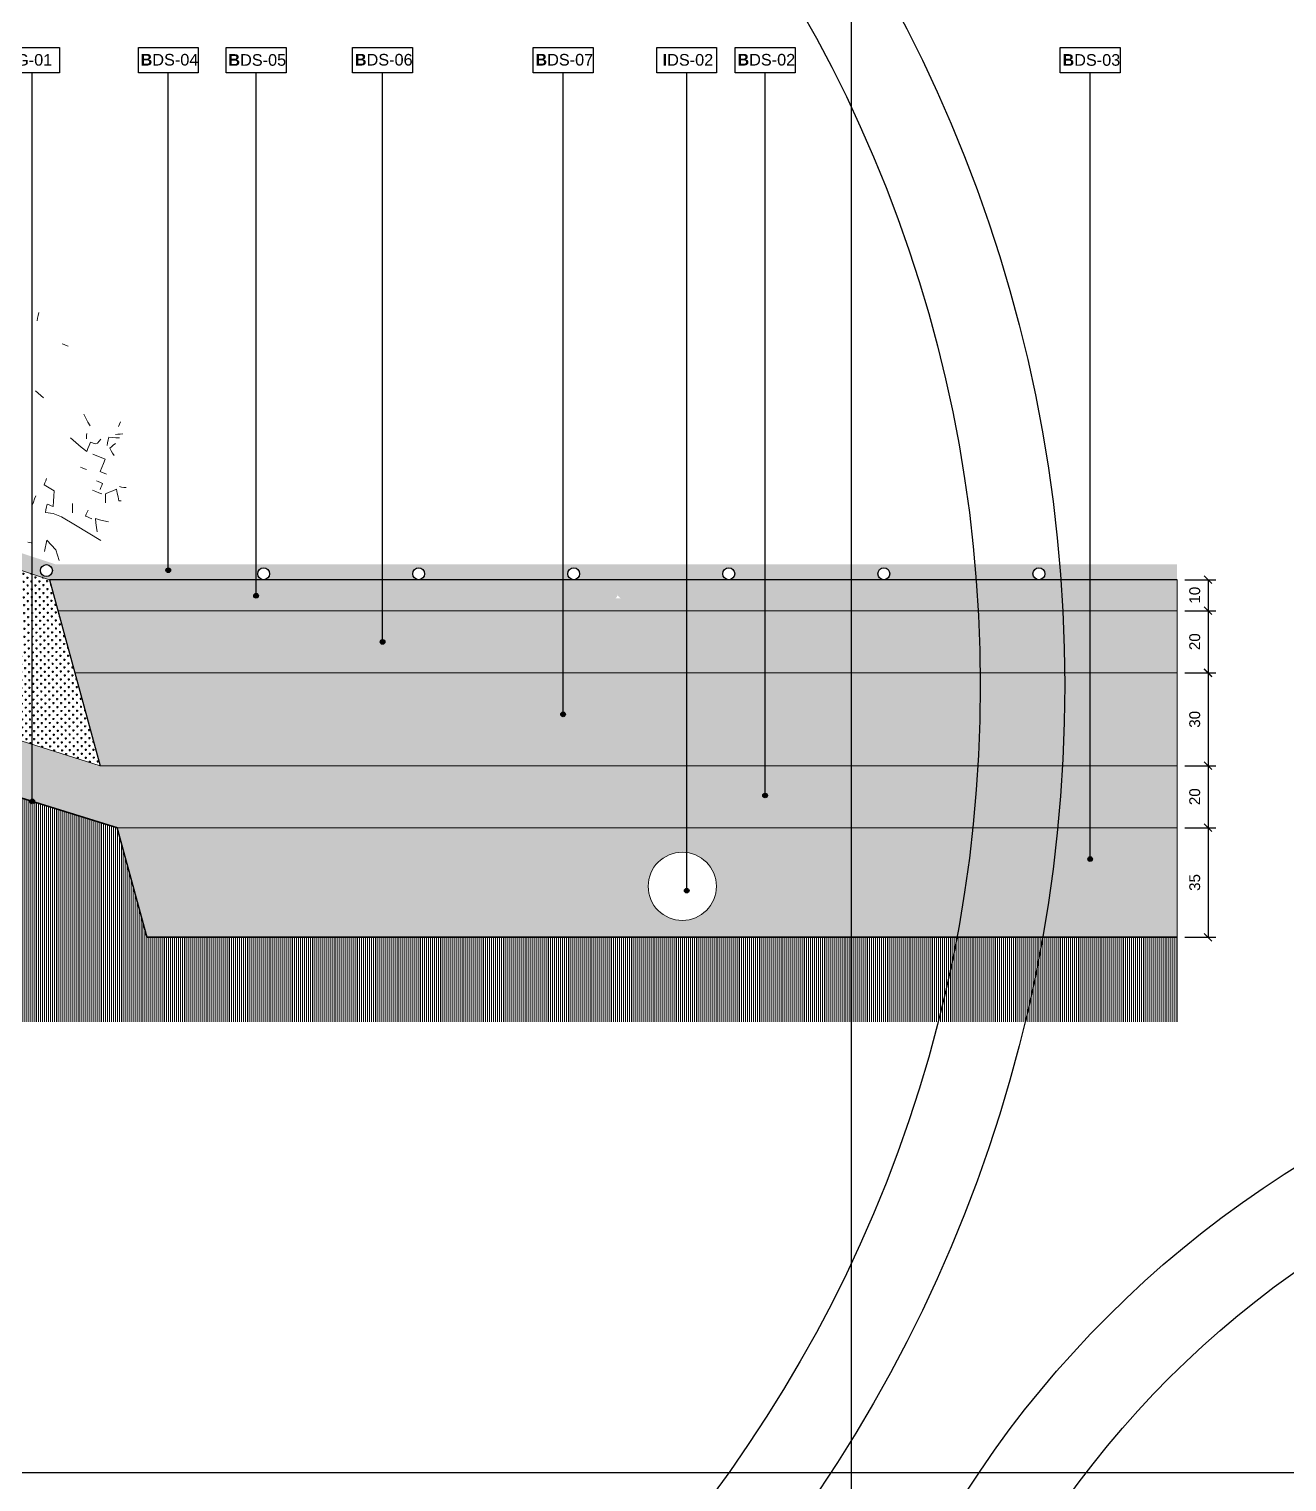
# Model space of a CAD drawing. Header units: metres. Extents: x -325 to 301, y -147 to 149.
# Drawn here: x 19.583 to 23.639, y 53.426 to 58.113 of the extents above; entities that cross this region are included whole.
import ezdxf

# ---------------------------------------------------------------- set-up
doc = ezdxf.new("R2010")
doc.units = ezdxf.units.M
doc.linetypes.add('ACAD_ISO03W100', pattern=[30, 12, -18])
doc.layers.get('Defpoints').update_dxf_attribs({"lineweight": 13})
for name, color, linetype, plot in [('-aux', 50, 'Continuous', False), ('-AUX-TWQ', 1, 'Continuous', False), ('-AUX_RIM', 2, 'Continuous', False), ('00-NOPRINT-aux', 6, 'Continuous', False)]:
    doc.layers.add(name, color=color, linetype=linetype, plot=plot)
doc.layers.add('0-TX-1_25', color=7, linetype='Continuous', true_color=0x3f4f7f)
doc.layers.add('03-SOL-H-sorra', color=7, linetype='Continuous', true_color=0x7e7a67)
for name, color, linetype in [('02-L-Geotextile', 32, 'Continuous'), ('02-TRAÇ-D-linia 2', 251, 'Continuous'), ('10-DET-encoixinat', 37, 'Continuous'), ('10-DET_TERRENY_compactat', 252, 'Continuous'), ('10-DET_TERRENY_sol estructural', 251, 'Continuous'), ('A-KEYPLAN_HATCH', 7, 'Continuous'), ('A_TEXT_2', 7, 'Continuous')]:
    doc.layers.add(name, color=color, linetype=linetype)
for name, color, linetype, lineweight in [('05-VEG-sec plano 2_', 251, 'Continuous', 18), ('1-CM', 7, 'Continuous', 0), ('2-formigó', 7, 'Continuous', 0), ('2-L-secció', 1, 'Continuous', 0), ('3-TR Seleccionat', 44, 'Continuous', 0)]:
    doc.layers.add(name, color=color, linetype=linetype, lineweight=lineweight)
doc.styles.get("Standard").update_dxf_attribs({"font": 'arial.ttf'})
doc.dimstyles.new('ISO-25', dxfattribs={"dimtxt": 0.1, "dimasz": 0.1, "dimexe": 0.1, "dimexo": 0.1, "dimgap": 0.1, "dimtad": 1, "dimdec": 0, "dimlfac": 100, "dimzin": 9, "dimtxsty": 'Standard', "dimblk": 'OBLIQUE', "dimcen": 0.1, "dimadec": 0, "dimazin": 0, "dimtfac": 1, "dimtdec": 0, "dimtmove": 0, "dimatfit": 3, "dimldrblk": 'OBLIQUE', "dimfxl": 1, "dimarcsym": 0})

# ---------------------------------------------------------------- blocks, each defined once
blk = doc.blocks.new('arbusto')
at = {"color": 0}
for p, q in [((85.5058, 109.7584), (85.505, 109.7672)), ((85.507, 109.7501), (85.5058, 109.7584)), ((85.5085, 109.7419), (85.507, 109.7501)), ((85.6074, 109.7008), (85.6011, 109.7012)), ((85.6142, 109.7004), (85.6074, 109.7008)), ((85.6211, 109.6999), (85.6142, 109.7004)), ((85.5811, 109.5384), (85.5714, 109.5427)), ((85.5909, 109.5345), (85.5811, 109.5384)), ((85.6007, 109.5309), (85.5909, 109.5345)), ((85.7399, 109.5136), (85.7305, 109.5229)), ((85.8406, 109.5211), (85.8415, 109.5361)), ((85.7494, 109.5047), (85.7399, 109.5136)), ((85.7589, 109.4961), (85.7494, 109.5047)), ((85.8333, 109.4846), (85.8231, 109.4821)), ((85.8231, 109.4821), (85.8239, 109.4734)), ((85.8435, 109.4872), (85.8333, 109.4846)), ((85.8455, 109.4988), (85.839, 109.4962)), ((85.8537, 109.4903), (85.8435, 109.4872)), ((85.8524, 109.5017), (85.8455, 109.4988)), ((85.8596, 109.5049), (85.8524, 109.5017)), ((85.7351, 109.4355), (85.7156, 109.4437)), ((85.7547, 109.4275), (85.7351, 109.4355)), ((85.7583, 109.4661), (85.7573, 109.4711)), ((85.7598, 109.461), (85.7583, 109.4661)), ((85.7614, 109.4559), (85.7598, 109.461)), ((85.7755, 109.44), (85.7748, 109.43)), ((85.7761, 109.45), (85.7755, 109.44)), ((85.7904, 109.4498), (85.7761, 109.45)), ((85.7971, 109.4546), (85.7904, 109.4498)), ((85.8023, 109.4684), (85.7971, 109.4546)), ((85.8239, 109.4734), (85.8251, 109.465)), ((85.8251, 109.465), (85.8266, 109.4569)), ((85.8397, 109.4574), (85.8363, 109.4513)), ((85.8363, 109.4513), (85.8422, 109.4459)), ((85.8433, 109.4639), (85.8397, 109.4574)), ((85.8422, 109.4459), (85.8487, 109.4405)), ((85.8475, 109.4706), (85.8433, 109.4639)), ((85.8487, 109.4405), (85.8553, 109.4351)), ((85.7742, 109.42), (85.7547, 109.4275)), ((85.7748, 109.43), (85.7742, 109.42)), ((85.8072, 109.418), (85.7942, 109.4188)), ((85.8204, 109.4172), (85.8072, 109.418)), ((85.8341, 109.4163), (85.8204, 109.4172)), ((85.8317, 109.3764), (85.8325, 109.3894)), ((85.8325, 109.3894), (85.8333, 109.4027)), ((85.8333, 109.4027), (85.8341, 109.4163)), ((85.7775, 109.3697), (85.7712, 109.3701)), ((85.7842, 109.3693), (85.7775, 109.3697)), ((85.7911, 109.3689), (85.7842, 109.3693)), ((85.8361, 109.3461), (85.8298, 109.3465)), ((85.838, 109.376), (85.8317, 109.3764)), ((85.8428, 109.3457), (85.8361, 109.3461)), ((85.8447, 109.3756), (85.838, 109.376)), ((85.8498, 109.3452), (85.8428, 109.3457)), ((85.8516, 109.3752), (85.8447, 109.3756)), ((85.8494, 109.3383), (85.8498, 109.3452)), ((85.9067, 109.3531), (85.9003, 109.3522)), ((85.9135, 109.3544), (85.9067, 109.3531)), ((85.9206, 109.3559), (85.9135, 109.3544)), ((85.6866, 109.2982), (85.687, 109.3051)), ((85.838, 109.3159), (85.828, 109.3165)), ((85.8479, 109.3153), (85.838, 109.3159)), ((85.8579, 109.3147), (85.8479, 109.3153)), ((85.8486, 109.3253), (85.8489, 109.3316)), ((85.8489, 109.3316), (85.8494, 109.3383)), ((85.8767, 109.3266), (85.8682, 109.3191)), ((85.8682, 109.3191), (85.8707, 109.3102)), ((85.8707, 109.3102), (85.8735, 109.3017)), ((85.8735, 109.3017), (85.8767, 109.2935)), ((85.8855, 109.3343), (85.8767, 109.3266)), ((85.8947, 109.3425), (85.8855, 109.3343)), ((85.9004, 109.3321), (85.8947, 109.3425)), ((85.9065, 109.3217), (85.9004, 109.3321)), ((85.9128, 109.3113), (85.9065, 109.3217)), ((85.9193, 109.314), (85.9128, 109.3113)), ((85.6858, 109.2852), (85.6862, 109.2915)), ((85.697, 109.2825), (85.6858, 109.2852)), ((85.6862, 109.2915), (85.6866, 109.2982)), ((85.7086, 109.2801), (85.697, 109.2825)), ((85.7204, 109.278), (85.7086, 109.2801)), ((85.7245, 109.2628), (85.7204, 109.278)), ((85.7286, 109.2475), (85.7245, 109.2628)), ((85.7869, 109.2502), (85.7844, 109.2591)), ((85.6715, 109.2159), (85.6721, 109.2259)), ((85.6721, 109.2259), (85.6727, 109.2359)), ((85.6727, 109.2359), (85.6734, 109.2459)), ((85.7127, 109.2334), (85.719, 109.2331)), ((85.7134, 109.2247), (85.7127, 109.2334)), ((85.7147, 109.2163), (85.7134, 109.2247)), ((85.7161, 109.2082), (85.7147, 109.2163)), ((85.719, 109.2331), (85.7257, 109.2326)), ((85.7257, 109.2326), (85.7326, 109.2322)), ((85.7326, 109.2322), (85.7286, 109.2475)), ((85.7896, 109.2418), (85.7869, 109.2502)), ((85.7928, 109.2335), (85.7896, 109.2418)), ((85.8331, 109.2361), (85.8334, 109.2423)), ((85.8393, 109.2357), (85.8331, 109.2361)), ((85.8334, 109.2423), (85.8339, 109.2491)), ((85.8339, 109.2491), (85.8343, 109.256)), ((85.8461, 109.2353), (85.8393, 109.2357)), ((85.853, 109.2348), (85.8461, 109.2353)), ((85.8764, 109.2397), (85.8633, 109.2392)), ((85.8633, 109.2392), (85.8689, 109.2269)), ((85.8689, 109.2269), (85.8749, 109.2148)), ((85.8749, 109.2148), (85.8811, 109.2031)), ((85.8897, 109.2406), (85.8764, 109.2397)), ((85.9035, 109.2418), (85.8897, 109.2406)), ((85.739, 109.2122), (85.7161, 109.2082)), ((85.7658, 109.2108), (85.739, 109.2122)), ((85.8136, 109.2015), (85.7658, 109.2108)), ((85.8999, 109.1819), (85.8136, 109.2015)), ((85.7465, 109.1312), (85.7507, 109.0971)), ((85.7812, 109.1119), (85.7465, 109.1312)), ((85.705, 109.1087), (85.6949, 109.1073)), ((85.801, 109.0858), (85.7812, 109.1119))]:
    blk.add_line(p, q, dxfattribs=at)
blk = doc.blocks.new('hatch keyplan 2')
at = {"layer": 'A-KEYPLAN_HATCH'}
blk.add_lwpolyline([(0, 0.00548), (0.01287, 0.00548), (0.01287, 0), (0, 0)], close=True, dxfattribs=at)
blk = doc.blocks.new('hatch keyplan')
at = {"layer": 'A-KEYPLAN_HATCH'}
blk.add_blockref('hatch keyplan 2', (1.43058, 0.85215), dxfattribs=at)
blk = doc.blocks.new('B-DS06')
at = {"layer": 'A-KEYPLAN_HATCH'}
blk.add_blockref('hatch keyplan', (-1.43058, -0.85215), dxfattribs=at)
at = {"layer": 'A_TEXT_2', "insert": (-0.0008, 0.00408), "char_height": 0.0025, "attachment_point": 1}
blk.add_mtext_dynamic_manual_height_columns('\\pi0.00128;{\\fArial|b1|i0|c0|p34;B}DS-06', width=0.0145619, gutter_width=0.015, heights=[0], dxfattribs=at)
blk = doc.blocks.new('B-DS05')
at = {"layer": 'A-KEYPLAN_HATCH'}
blk.add_blockref('hatch keyplan', (-1.43058, -0.85215), dxfattribs=at)
at = {"layer": 'A_TEXT_2', "insert": (-0.0008, 0.00403), "char_height": 0.0025, "attachment_point": 1}
blk.add_mtext_dynamic_manual_height_columns('\\pi0.00127;{\\fArial|b1|i0|c0|p34;B}DS-05', width=0.0145619, gutter_width=0.015, heights=[0], dxfattribs=at)
blk = doc.blocks.new('B-DS03')
at = {"layer": 'A-KEYPLAN_HATCH'}
blk.add_blockref('hatch keyplan', (-1.43058, -0.85215), dxfattribs=at)
at = {"layer": 'A_TEXT_2', "insert": (-0.0008, 0.00403), "char_height": 0.0025, "attachment_point": 1}
blk.add_mtext_dynamic_manual_height_columns('\\pi0.00128;{\\fArial|b1|i0|c0|p34;B}DS-03', width=0.0145619, gutter_width=0.015, heights=[0], dxfattribs=at)
blk = doc.blocks.new('B-DS04')
at = {"layer": 'A-KEYPLAN_HATCH'}
blk.add_blockref('hatch keyplan', (-1.43058, -0.85215), dxfattribs=at)
at = {"layer": 'A_TEXT_2', "insert": (-0.0008, 0.00408), "char_height": 0.0025, "attachment_point": 1}
blk.add_mtext_dynamic_manual_height_columns('\\pi0.00128;{\\fArial|b1|i0|c0|p34;B}DS-04', width=0.0145619, gutter_width=0.015, heights=[0], dxfattribs=at)
blk = doc.blocks.new('B-DS07')
at = {"layer": 'A-KEYPLAN_HATCH'}
blk.add_blockref('hatch keyplan', (-1.43058, -0.85215), dxfattribs=at)
at = {"layer": 'A_TEXT_2', "insert": (-0.0008, 0.00408), "char_height": 0.0025, "attachment_point": 1}
blk.add_mtext_dynamic_manual_height_columns('\\pi0.00128;{\\fArial|b1|i0|c0|p34;B}DS-07', width=0.0145619, gutter_width=0.015, heights=[0], dxfattribs=at)
blk = doc.blocks.new('I-06B')
at = {"layer": 'A-KEYPLAN_HATCH'}
blk.add_blockref('hatch keyplan', (-1.43058, -0.85215), dxfattribs=at)
at = {"layer": 'A_TEXT_2', "insert": (-0.0008, 0.00405), "char_height": 0.0025, "attachment_point": 1}
blk.add_mtext_dynamic_manual_height_columns('\\pi0.00206;{\\fArial|b1|i0|c0|p34;I}DS-02', width=0.0145619, gutter_width=0.015, heights=[0], dxfattribs=at)
blk = doc.blocks.new('_Oblique')
at = {"color": 0, "lineweight": -2}
blk.add_line((-0.5, -0.5), (0.5, 0.5), dxfattribs=at)
blk = doc.blocks.new('*D169')
at = {"layer": '0-TX-1_25', "color": 0, "lineweight": -2, "transparency": 16777216}
for p, q in [((23.3095, 56.3365), (23.4095, 56.3365)), ((23.3845, 56.3365), (23.3845, 56.2365)), ((23.3095, 56.2365), (23.4095, 56.2365))]:
    blk.add_line(p, q, dxfattribs=at)
at = {"layer": 'Defpoints', "color": 0, "transparency": 16777216}
for p in [(23.2845, 56.3365), (23.2845, 56.2365), (23.3845, 56.2365)]:
    blk.add_point(p, dxfattribs=at)
at = {"layer": '0-TX-1_25', "color": 0, "lineweight": -2, "transparency": 16777216, "xscale": 0.025, "yscale": 0.025, "zscale": 0.025}
for p, rotation in [((23.3845, 56.3365), 90), ((23.3845, 56.2365), 270)]:
    blk.add_blockref('_Oblique', p, dxfattribs=dict(at, rotation=rotation))
at = {"layer": '0-TX-1_25', "color": 0, "transparency": 16777216, "insert": (23.3416, 56.2865), "char_height": 0.035, "attachment_point": 5, "rotation": 90}
blk.add_mtext('10', dxfattribs=at)
blk = doc.blocks.new('*D170')
at = {"layer": '0-TX-1_25', "color": 0, "lineweight": -2, "transparency": 16777216}
for p, q in [((23.3095, 56.2365), (23.4095, 56.2365)), ((23.3845, 56.2365), (23.3845, 56.0365)), ((23.3095, 56.0365), (23.4095, 56.0365))]:
    blk.add_line(p, q, dxfattribs=at)
at = {"layer": 'Defpoints', "color": 0, "transparency": 16777216}
for p in [(23.2845, 56.2365), (23.2845, 56.0365), (23.3845, 56.0365)]:
    blk.add_point(p, dxfattribs=at)
at = {"layer": '0-TX-1_25', "color": 0, "lineweight": -2, "transparency": 16777216, "xscale": 0.025, "yscale": 0.025, "zscale": 0.025}
for p, rotation in [((23.3845, 56.2365), 90), ((23.3845, 56.0365), 270)]:
    blk.add_blockref('_Oblique', p, dxfattribs=dict(at, rotation=rotation))
at = {"layer": '0-TX-1_25', "color": 0, "transparency": 16777216, "insert": (23.3416, 56.1365), "char_height": 0.035, "attachment_point": 5, "rotation": 90}
blk.add_mtext('20', dxfattribs=at)
blk = doc.blocks.new('*D171')
at = {"layer": '0-TX-1_25', "color": 0, "lineweight": -2, "transparency": 16777216}
for p, q in [((23.3107, 56.0356), (23.4095, 56.0356)), ((23.3845, 56.0356), (23.3845, 55.7365)), ((23.3107, 55.7365), (23.4095, 55.7365))]:
    blk.add_line(p, q, dxfattribs=at)
at = {"layer": 'Defpoints', "color": 0, "transparency": 16777216}
for p in [(23.2857, 56.0356), (23.2857, 55.7365), (23.3845, 55.7365)]:
    blk.add_point(p, dxfattribs=at)
at = {"layer": '0-TX-1_25', "color": 0, "lineweight": -2, "transparency": 16777216, "xscale": 0.025, "yscale": 0.025, "zscale": 0.025}
for p, rotation in [((23.3845, 56.0356), 90), ((23.3845, 55.7365), 270)]:
    blk.add_blockref('_Oblique', p, dxfattribs=dict(at, rotation=rotation))
at = {"layer": '0-TX-1_25', "color": 0, "transparency": 16777216, "insert": (23.3416, 55.8861), "char_height": 0.035, "attachment_point": 5, "rotation": 90}
blk.add_mtext('30', dxfattribs=at)
blk = doc.blocks.new('*D172')
at = {"layer": '0-TX-1_25', "color": 0, "lineweight": -2, "transparency": 16777216}
for p, q in [((23.3095, 55.7365), (23.4095, 55.7365)), ((23.3845, 55.7365), (23.3845, 55.5365)), ((23.3095, 55.5365), (23.4095, 55.5365))]:
    blk.add_line(p, q, dxfattribs=at)
at = {"layer": 'Defpoints', "color": 0, "transparency": 16777216}
for p in [(23.2845, 55.7365), (23.2845, 55.5365), (23.3845, 55.5365)]:
    blk.add_point(p, dxfattribs=at)
at = {"layer": '0-TX-1_25', "color": 0, "lineweight": -2, "transparency": 16777216, "xscale": 0.025, "yscale": 0.025, "zscale": 0.025}
for p, rotation in [((23.3845, 55.7365), 90), ((23.3845, 55.5365), 270)]:
    blk.add_blockref('_Oblique', p, dxfattribs=dict(at, rotation=rotation))
at = {"layer": '0-TX-1_25', "color": 0, "transparency": 16777216, "insert": (23.3416, 55.6365), "char_height": 0.035, "attachment_point": 5, "rotation": 90}
blk.add_mtext('20', dxfattribs=at)
blk = doc.blocks.new('*D173')
at = {"layer": '0-TX-1_25', "color": 0, "lineweight": -2, "transparency": 16777216}
for p, q in [((23.3095, 55.5365), (23.4095, 55.5365)), ((23.3845, 55.5365), (23.3845, 55.1833)), ((23.3095, 55.1833), (23.4095, 55.1833))]:
    blk.add_line(p, q, dxfattribs=at)
at = {"layer": 'Defpoints', "color": 0, "transparency": 16777216}
for p in [(23.2845, 55.5365), (23.2845, 55.1833), (23.3845, 55.1833)]:
    blk.add_point(p, dxfattribs=at)
at = {"layer": '0-TX-1_25', "color": 0, "lineweight": -2, "transparency": 16777216, "xscale": 0.025, "yscale": 0.025, "zscale": 0.025}
for p, rotation in [((23.3845, 55.5365), 90), ((23.3845, 55.1833), 270)]:
    blk.add_blockref('_Oblique', p, dxfattribs=dict(at, rotation=rotation))
at = {"layer": '0-TX-1_25', "color": 0, "transparency": 16777216, "insert": (23.3416, 55.3599), "char_height": 0.035, "attachment_point": 5, "rotation": 90}
blk.add_mtext('35', dxfattribs=at)
blk = doc.blocks.new('B-DS02')
at = {"layer": 'A-KEYPLAN_HATCH'}
blk.add_blockref('hatch keyplan', (-1.43058, -0.85215), dxfattribs=at)
at = {"layer": 'A_TEXT_2', "insert": (-0.0008, 0.00408), "char_height": 0.0025, "attachment_point": 1}
blk.add_mtext_dynamic_manual_height_columns('\\pi0.00129;{\\fArial|b1|i0|c0|p34;B}DS-02', width=0.0145619, gutter_width=0.015, heights=[0], dxfattribs=at)
blk = doc.blocks.new('POINT')
at = {"layer": '0-TX-1_25'}
h = blk.add_hatch(dxfattribs=at)
h.set_pattern_fill('ANGLE', color=256)
h.set_pattern_definition([(0, (-83.747, -12.726), (0, 6.985), [5.08, -1.905]), (90, (-83.747, -12.726), (-6.985, 4e-16), [5.08, -1.905])])
edge = h.paths.add_edge_path()
edge.add_arc((0, 0), 0.0075, 0, 360)
h = blk.add_hatch(color=256, dxfattribs=at)
h.dxf.hatch_style = 1
edge = h.paths.add_edge_path()
edge.add_arc((0, 0), 0.0075, 0, 360)
blk.add_circle((0, 0), 0.0075, dxfattribs=at)
blk = doc.blocks.new('IG01')
at = {"layer": 'A-KEYPLAN_HATCH', "xscale": 10, "yscale": 10, "zscale": 10}
blk.add_blockref('hatch keyplan', (-14.3058, -8.5215), dxfattribs=at)
at = {"layer": 'A_TEXT_2', "insert": (-0.008, 0.0405), "char_height": 0.025, "attachment_point": 1}
blk.add_mtext_dynamic_manual_height_columns('\\pi0.03354;{\\fArial|b1|i0|c0|p34;I}G-01', width=0.145619, gutter_width=0.15, heights=[0], dxfattribs=at)

msp = doc.modelspace()

# ---------------------------------------------------------------- hatches: boundary and pattern name
at = {"layer": '03-SOL-H-sorra'}
h = msp.add_hatch(dxfattribs=at)
h.set_pattern_fill('DOTS', color=256, scale=0.12, angle=45.5782, style=0)
h.set_pattern_definition([(71.0548275, (128.3186006, -29.7334915), (-0.00587623557, 0.00598183547), [0, -0.0075])])
edge = h.paths.add_edge_path()
edge.add_line((21.4786, 56.3365), (19.6486, 56.3365))
edge.add_line((19.6486, 56.3365), (19.6758, 56.2365))
edge.add_line((19.6758, 56.2365), (23.2845, 56.2365))
edge.add_line((23.2845, 56.2365), (23.2845, 56.3365))
edge.add_line((23.2845, 56.3365), (21.4786, 56.3365))
edge.add_line((21.4786, 56.3365), (21.4786, 56.289))
edge.add_arc((21.5032, 56.3011), 0.0274, 206.1599, 243.8401)
edge.add_arc((21.4786, 56.3674), 0.0917, 262.1686, 277.8314, ccw=False)
edge.add_arc((21.4696, 56.2855), 0.00964, 248.5605, 381.4395)
edge.add_line((21.4786, 56.289), (21.4786, 56.3365))
at = {"layer": '10-DET-encoixinat'}
h = msp.add_hatch(dxfattribs=at)
h.set_pattern_fill('CROSS', color=256, scale=0.002, angle=91)
h.set_pattern_definition([(91, (2.169965, -32.090075), (-0.0129197113, 0.0124764202), [0.00635, -0.01905]), (181, (2.173084, -32.086845), (-0.0124764202, -0.0129197113), [0.00635, -0.01905])])
h.paths.add_polyline_path([(19.6486, 56.3365), (19.1905, 56.4892), (19.1931, 55.9321), (19.812, 55.7365)])
at = {"layer": '10-DET_TERRENY_compactat'}
h = msp.add_hatch(dxfattribs=at)
h.set_pattern_fill('HEX', color=256, scale=0.002, angle=0.5782)
h.set_pattern_definition([(0.578232, (1.05, 0), (-0.0001109957, 0.0109979625), [0.00635, -0.0127]), (120.578232, (1.05, 0), (-0.009469017, -0.0055951064), [0.00635, -0.0127]), (60.578232, (1.05635, 6.4e-05), (-0.0095800128, 0.0054028561), [0.00635, -0.0127])])
edge = h.paths.add_edge_path()
edge.add_arc((22.3389, 56.3557), 0.0191, 0, 360)
edge = h.paths.add_edge_path()
edge.add_arc((21.8389, 56.3557), 0.0191, 0, 360)
edge = h.paths.add_edge_path()
edge.add_arc((21.3389, 56.3557), 0.0191, 0, 360)
edge = h.paths.add_edge_path()
edge.add_arc((20.8389, 56.3557), 0.0191, 0, 360)
edge = h.paths.add_edge_path()
edge.add_arc((20.3389, 56.3557), 0.0191, 0, 360)
edge = h.paths.add_edge_path(flags=16)
edge.add_arc((19.6386, 56.366), 0.0191, 0, 360)
edge = h.paths.add_edge_path(flags=16)
edge.add_arc((19.1697, 56.5195), 0.0191, 0, 360)
edge = h.paths.add_edge_path(flags=16)
edge.add_arc((18.7931, 56.6407), 0.0191, 0, 360)
edge = h.paths.add_edge_path(flags=16)
edge.add_arc((18.4145, 56.7733), 0.0191, 0, 360)
edge = h.paths.add_edge_path(flags=16)
edge.add_arc((17.9455, 56.9268), 0.0191, 0, 360)
edge = h.paths.add_edge_path(flags=16)
edge.add_arc((17.569, 57.048), 0.0191, 0, 360)
edge = h.paths.add_edge_path(flags=16)
edge.add_arc((17.1903, 57.1805), 0.0191, 0, 360)
edge = h.paths.add_edge_path()
edge.add_arc((22.8389, 56.3557), 0.0191, 271.1989, 628.8011)
edge.add_line((22.8385, 56.3365), (19.6486, 56.3365))
edge.add_line((19.6486, 56.3365), (16.8734, 57.2616))
edge.add_line((16.8734, 57.2616), (16.6486, 57.2616))
edge.add_line((16.6486, 57.2616), (16.65, 57.3066))
edge.add_line((16.65, 57.3066), (16.8743, 57.3067))
edge.add_line((16.8743, 57.3067), (19.6666, 56.3865))
edge.add_line((19.6666, 56.3865), (23.2845, 56.3865))
edge.add_line((23.2845, 56.3865), (23.2845, 56.3365))
edge.add_line((23.2845, 56.3365), (22.8393, 56.3365))
at = {"layer": '10-DET_TERRENY_sol estructural'}
h = msp.add_hatch(dxfattribs=at)
h.set_pattern_fill('AR-SAND', color=256, scale=0.0002, angle=-44.3017)
h.set_pattern_definition([(353.198293, (-3.817779, 62.10842), (0.0066074629, 0.0072286904), [0, -0.0077216, 0, -0.008636, 0, -0.008255]), (323.198293, (-3.817779, 62.10842), (0.016447362, 0.003980962), [0, -0.0041656, 0, -0.0069596, 0, -0.002667]), (283.198293, (-3.822251, 62.112784), (0.0113418964, -0.0110285894), [0, -0.00254, 0, -0.009144, 0, -0.011938]), (273.198293, (-3.822251, 62.112784), (0.0140431584, -0.00747503), [0, -0.00127, 0, -0.0059944, 0, -0.006858])])
h.paths.add_polyline_path([(16.7251, 56.7121), (16.7845, 56.4941), (19.8665, 55.5365), (19.812, 55.7365)])
h = msp.add_hatch(dxfattribs=at)
h.set_pattern_fill('GRAVEL', color=256, scale=0.0015, angle=-43.7343)
h.set_pattern_definition([(184.278535, (1.0961602, 0.0085652), (-0.45728619625, -0.03705110955), [0.005125822, -0.507457255]), (141.2354887, (1.0910486, 0.0081828), (0.356690770776, -0.28853967499), [0.00879607, -0.870810733]), (88.776195, (1.08419, 0.0136902), (-0.01443682891, -0.5662132001), [0.006202223, -0.614020842]), (223.5394367, (1.066869, 0.01708), (0.554310947284, 0.524247063626), [0.008010068, -0.792996561]), (249.099402, (1.0610624, 0.0115623), (0.17842244753, 0.4620470974), [0.007854506, -0.777597116]), (313.5394367, (1.0582603, 0.0042246), (-0.524247063626, 0.554310947284), [0.008010068, -0.792996561]), (353.9599882, (1.0637781, -0.0015819), (-0.62127181467, 0.067114993088), [0.010592905, -1.04869673]), (28.521076, (1.0743122, -0.0026965), (0.772164954964, 0.421271186203), [0.010000793, -0.99007885]), (77.6953134, (1.0830993, 0.0020787), (0.12217360764, 0.56859365068), [0.008037195, -0.795683185]), (131.502106, (1.084812, 0.0099313), (0.27648329808, -0.3172592093), [0.0091757, -0.449609054]), (178.6631855, (1.0787319, 0.0168032), (-0.62008158938, 0.01324660382), [0.011866169, -1.174751588]), (95.0798226, (1.0938595, -0.009271), (-0.03467065898, 0.34954941769), [0.004050068, -0.400958487]), (127.734982, (1.093501, -0.0052367), (0.30520283077, -0.39746668048), [0.00770523, -0.762819585]), (181.26575, (1.088785, 0.000857), (-0.026339082, -0.027529307), [0.00538814, -0.048493397]), (159.464338, (1.090019, 0.006004), (0.1903247004, -0.07663679543), [0.00290162, -0.287259336]), (248.067157, (1.087302, 0.007022), (0.0514879387, 0.10892700385), [0.004103484, -0.201071295]), (347.229504, (1.085769, 0.0032156), (0.13526608585, -0.0239586314), [0.006664795, -0.215494472]), (117.8308, (1.092269, 0.001742), (0.0287195326, -0.0802074713), [0.004819307, -0.115663472]), (332.655288, (1.0713347, 0.0222987), (0.35431031883, -0.18080289812), [0.00675132, -0.6683824]), (26.6119237, (1.0773316, 0.0191976), (-0.39984713111, -0.19746605212), [0.005663984, -0.560733235]), (249.464338, (1.0975366, 0.007248), (0.07663679543, 0.1903247004), [0.005803202, -0.284357754]), (299.8762074, (1.095501, 0.0018138), (-0.19627582687, 0.34597874181), [0.00675132, -0.6683824]), (295.7097025, (1.0550044, 0.0052306), (-0.08496837243, 0.18675402455), [0.006510528, -0.319016015]), (251.0408883, (1.0578288, -0.0006354), (0.15208336531, 0.43451779019), [0.005455082, -0.5400539]), (23.067157, (1.071473, -0.0205445), (0.18675402455, 0.08496837244), [0.005803202, -0.284357754]), (333.6197724, (1.076812, -0.0182707), (-0.4632373227, 0.2322908368), [0.00638674, -0.63228564]), (25.7097025, (1.0579835, -0.0076383), (-0.18675402456, -0.08496837242), [0.003255264, -0.322271279]), (57.57568, (1.069821, -0.018964), (0.0778270207, 0.1364563111), [0.00194272, -0.192329924]), (122.229504, (1.070863, -0.017324), (0.0562488399, -0.1065465533), [0.007854506, -0.14923582]), (142.2747537, (1.0666739, -0.01068), (0.30163215485, -0.23586151267), [0.007279005, -0.720620473]), (259.955815, (1.083398, 0.000738), (0.0251488567, 0.0813976966), [0.005494858, -0.131876645]), (309.4229743, (1.08244, -0.0046727), (0.41532005986, -0.5028230085), [0.009593351, -0.949740136]), (17.2111436, (1.0885322, -0.0120834), (-0.29449080312, -0.087348823), [0.003922624, -0.388340885]), (46.26575, (1.09228, -0.010923), (-0.001190225, 0.05386839), [0.002286, -0.035814]), (76.522185, (1.0669134, -0.0093273), (-0.07425634487, -0.29806147897), [0.005293004, -0.524009112]), (4.278535, (1.068147, -0.00418), (0.45728619625, 0.03705110955), [0.010251643, -0.502331433]), (316.26575, (1.07837, -0.003415), (0.05386839, 0.001190225), [0.009906, -0.028194]), (281.5705942, (1.0855278, -0.0102634), (0.09091949911, -0.45609597091), [0.006024143, -0.59638975]), (210.320352, (1.086736, -0.016165), (-0.13288563527, -0.08377814714), [0.005547436, -0.27182475]), (163.911723, (1.0819474, -0.0189657), (-0.786447658354, 0.22514948516), [0.009032176, -0.894186966]), (131.6918265, (1.073269, -0.0164627), (-0.331541912696, 0.36993737325), [0.009555442, -0.945987697])])
h.paths.add_polyline_path([(23.2845, 56.2365), (19.6758, 56.2365), (19.7303, 56.0365), (23.2845, 56.0365)])
h = msp.add_hatch(dxfattribs=at)
h.set_pattern_fill('GRAVEL', color=256, scale=0.0025, angle=-44.4218, style=0)
h.set_pattern_definition([(183.591019, (1.1270994, 0.013351), (-0.76282976043, -0.05260234407), [0.008543036, -0.84576209]), (140.547973, (1.118573, 0.012816), (0.58867144547, -0.48799813451), [0.01466012, -1.45135122]), (88.088679, (1.1072532, 0.0221315), (-0.03538309063, -0.94333201308), [0.01033704, -1.02336807]), (222.851921, (1.0784544, 0.0281274), (0.93426924834, 0.8625967897), [0.01335011, -1.321660936]), (248.411886, (1.0686673, 0.019048), (0.30658960816, 0.76645486636), [0.01309084, -1.295995194]), (312.851921, (1.0638507, 0.0068753), (-0.8625967897, 0.93426924834), [0.01335011, -1.321660936]), (353.2724723, (1.0729302, -0.0029118), (-1.03403627763, 0.12427480253), [0.01765484, -1.74782788]), (27.83356, (1.0904635, -0.00498), (1.29527375359, 0.68662591945), [0.01666799, -1.650131415]), (77.0077974, (1.105203, 0.0028023), (0.21497906706, 0.94514456605), [0.013395325, -1.32613864]), (130.81459, (1.1082146, 0.015855), (0.4544275992, -0.53425654614), [0.01529283, -0.749348424]), (177.9756696, (1.098219, 0.0274288), (-1.033130001144, 0.03447681447), [0.01977695, -1.95791931]), (94.392307, (1.1229086, -0.0163275), (-0.0507897911, 0.5832337843), [0.006750113, -0.668264146]), (127.047466, (1.1223916, -0.0095972), (0.50068600816, -0.66850038986), [0.01284205, -1.271365975]), (180.57823, (1.114655, 0.000653), (-0.044445856, -0.045352132), [0.008980234, -0.08082233]), (158.776822, (1.116813, 0.009206), (0.315652373, -0.1315250145), [0.00483603, -0.47876556]), (247.379641, (1.112305, 0.010957), (0.087985435, 0.1805022526), [0.00683914, -0.335118825]), (346.541988, (1.109675, 0.004644), (0.2249481084, -0.0426333028), [0.01110799, -0.359157454]), (117.143283, (1.120478, 0.002058), (0.046258409, -0.134243844), [0.00803218, -0.19277245]), (331.967772, (1.086001, 0.0367352), (0.5868588902, -0.30840216115), [0.0112522, -1.11397067]), (25.924408, (1.0959333, 0.031447), (-0.67031294292, -0.32109003186), [0.009439974, -0.93455539]), (248.776822, (1.129367, 0.011129), (0.1315250145, 0.315652373), [0.009672, -0.47392959]), (299.1886915, (1.1258657, 0.0021128), (-0.32018375544, 0.5805149548), [0.0112522, -1.11397067]), (295.022187, (1.058445, 0.008617), (-0.1378689498, 0.31293354355), [0.01085088, -0.53169336]), (250.3533724, (1.0630343, -0.0012156), (0.262143752, 0.7211027342), [0.0090918, -0.900089835]), (22.379641, (1.085375, -0.034668), (0.3129335435, 0.1378689498), [0.009672, -0.47392959]), (332.9322565, (1.0943182, -0.0309852), (-0.76736114286, 0.39638759622), [0.01064457, -1.0538094]), (25.022187, (1.063152, -0.012889), (-0.31293354355, -0.1378689498), [0.00542544, -0.5371188]), (56.888164, (1.082654, -0.032001), (0.132431291, 0.225854385), [0.003237865, -0.320549874]), (121.541988, (1.084422, -0.029289), (0.091610541, -0.1786896997), [0.01309084, -0.248726365]), (141.587238, (1.0775742, -0.0181322), (0.49796717862, -0.39910642568), [0.012131675, -1.20103412]), (259.2683, (1.105675, 0.000562), (0.0435395793, 0.1351501204), [0.0091581, -0.21979441]), (308.7354584, (1.1039694, -0.008436), (0.6820945372, -0.8462838131), [0.01598892, -1.582900227]), (16.523628, (1.113974, -0.020908), (-0.4925295197, -0.13968150276), [0.006537706, -0.64723481]), (45.57823, (1.12024, -0.01905), (-0.000906276, 0.08979799), [0.00381, -0.05969]), (75.834669, (1.0780005, -0.0158827), (-0.1297124615, -0.49524834914), [0.008821674, -0.87334852]), (3.591019, (1.0801594, -0.007329), (0.76282976043, 0.05260234407), [0.01708607, -0.837219055]), (315.57823, (1.09721, -0.00626), (0.08979799, 0.000906276), [0.01651, -0.04699]), (280.883078, (1.1090035, -0.017815), (0.14240033262, -0.76192348387), [0.01004024, -0.99398292]), (209.632836, (1.110899, -0.027675), (-0.2231355555, -0.1369626733), [0.00924573, -0.45304125]), (163.224207, (1.1028626, -0.032246), (-1.30614907127, 0.39094993747), [0.01505363, -1.49031161]), (131.0043106, (1.0884496, -0.0279012), (-0.54513186384, 0.62314825766), [0.015925736, -1.57664616])])
h.paths.add_polyline_path([(23.2845, 56.0365), (19.7303, 56.0365), (19.812, 55.7365), (23.2845, 55.7365)])
h = msp.add_hatch(dxfattribs=at)
h.set_pattern_fill('AR-SAND', color=256, scale=0.0002, angle=-44.3017)
h.set_pattern_definition([(353.198293, (1.488802, -31.8635515), (0.0066074629, 0.0072286904), [0, -0.0077216, 0, -0.008636, 0, -0.008255]), (323.198293, (1.488802, -31.863552), (0.0164473617, 0.0039809618), [0, -0.0041656, 0, -0.0069596, 0, -0.002667]), (283.198293, (1.4843304, -31.859187), (0.0113418964, -0.0110285894), [0, -0.00254, 0, -0.009144, 0, -0.011938]), (273.198293, (1.48433, -31.859187), (0.0140431584, -0.0074750303), [0, -0.00127, 0, -0.0059944, 0, -0.006858])])
h.paths.add_polyline_path([(19.812, 55.7365), (19.8665, 55.5365), (23.2845, 55.5365), (23.2845, 55.7365)])
h = msp.add_hatch(dxfattribs=at)
h.set_pattern_fill('HEX', color=256, scale=0.005, angle=0.5782)
h.set_pattern_definition([(0.57823, (1.05, 0), (-0.00027749, 0.027494906), [0.015875, -0.03175]), (120.57823, (1.05, 0), (-0.023672543, -0.013987766), [0.015875, -0.03175]), (60.57823, (1.065874, 0.00016), (-0.023950032, 0.01350714), [0.015875, -0.03175])])
edge = h.paths.add_edge_path()
edge.add_arc((21.689, 55.3475), 0.11, 0, 360)
h.paths.add_polyline_path([(19.9627, 55.1833), (23.2845, 55.1833), (23.2845, 55.5365), (19.8665, 55.5365)])
at = {"layer": '3-TR Seleccionat'}
h = msp.add_hatch(dxfattribs=at)
h.set_pattern_fill('ANSI31', color=256, scale=0.002, angle=45, style=0)
h.set_pattern_definition([(90, (2.169965, -32.090075), (-0.00635, 0), [])])
h.paths.add_polyline_path([(23.2845, 54.91), (23.2845, 55.1833), (19.9627, 55.1833), (19.8665, 55.5365), (16.7845, 56.4941), (16.6979, 56.8122), (12.2821, 56.7719), (12.2845, 54.91)])

# ---------------------------------------------------------------- linework, layer by layer
at = {"layer": '-aux'}
for points in [[(22.2345, 3.4567), (22.2345, 133.4567)], [(12.2345, 53.4569), (142.2345, 53.4569)]]:
    msp.add_lwpolyline(points, dxfattribs=at)
at = {"layer": '-AUX-TWQ'}
for radius in [3.3787, 3.0982]:
    msp.add_circle((25.451, 51.5725), radius, dxfattribs=at)
at = {"layer": '-AUX_RIM'}
for radius in [4.6517, 4.3795]:
    msp.add_circle((18.2704, 55.9958), radius, dxfattribs=at)
msp.add_line((19.6486, 56.3365), (19.812, 55.7365))
at = {"layer": '0-TX-1_25'}
for points in [[(19.593, 55.6215), (19.5929, 57.9712)], [(20.0315, 56.3671), (20.0315, 57.9712)], [(20.3148, 56.2849), (20.3148, 57.9712)], [(20.7224, 56.1357), (20.7224, 57.9712)], [(21.3047, 55.9022), (21.3047, 57.9712)], [(21.7033, 55.3335), (21.7033, 57.9712)], [(21.9561, 55.6405), (21.9561, 57.9712)], [(23.0043, 55.4354), (23.0043, 57.9712)]]:
    msp.add_lwpolyline(points, dxfattribs=at)
at = {"layer": '00-NOPRINT-aux'}
msp.add_lwpolyline([(23.2845, 56.3365), (19.6486, 56.3365)], dxfattribs=at)
at = {"layer": '02-L-Geotextile', "linetype": 'ACAD_ISO03W100', "ltscale": 0.002, "const_width": 0.005}
msp.add_lwpolyline([(23.2845, 55.1833), (19.9627, 55.1833), (19.8665, 55.5365), (16.7845, 56.4941), (16.6979, 56.8122)], dxfattribs=at)
at = {"layer": '02-TRAÇ-D-linia 2'}
for centre in [(19.6386, 56.366, 0), (20.3389, 56.3557), (20.8389, 56.3557), (21.3389, 56.3557), (21.8389, 56.3557), (22.3389, 56.3557), (22.8389, 56.3557)]:
    msp.add_circle(centre, 0.0191, dxfattribs=at)
at = {"layer": '1-CM'}
for points in [[(16.8734, 57.2616), (19.6486, 56.3365)], [(19.812, 55.7365), (16.7251, 56.7121)], [(16.7845, 56.4941), (19.8665, 55.5365)], [(16.7845, 56.4941), (19.8665, 55.5365)], [(19.6486, 56.3365), (19.6758, 56.2365), (23.2845, 56.2365), (23.2845, 56.3365)], [(19.6486, 56.3365), (23.2845, 56.3365)], [(19.6758, 56.2365), (19.7303, 56.0365), (23.2845, 56.0365), (23.2845, 56.2365)], [(19.7303, 56.0365), (19.812, 55.7365), (23.2845, 55.7365), (23.2845, 56.0365)], [(19.812, 55.7365), (19.812, 55.7365), (23.2845, 55.7365)], [(19.812, 55.7365), (23.2845, 55.7365)], [(19.8665, 55.5365), (19.8665, 55.5365), (23.2845, 55.5365)], [(19.8665, 55.5365), (19.9627, 55.1833)], [(19.9627, 55.1833), (23.2845, 55.1833)]]:
    msp.add_lwpolyline(points, dxfattribs=at)
at = {"layer": '2-formigó'}
msp.add_circle((21.689, 55.3475), 0.11, dxfattribs=at)
at = {"layer": '2-L-secció'}
msp.add_line((23.2845, 54.91), (23.2845, 56.3365), dxfattribs=at)

# ---------------------------------------------------------------- block references
at = {"layer": '0-TX-1_25', "xscale": 15, "yscale": 15, "zscale": 15}
for name, p in [('B-DS04', (19.935, 57.9712, 0)), ('B-DS05', (20.2182, 57.9712, 0)), ('B-DS06', (20.6259, 57.9712, 0)), ('B-DS07', (21.2082, 57.9712, 0)), ('I-06B', (21.6068, 57.9712, 0)), ('B-DS02', (21.8595, 57.9712, 0)), ('B-DS03', (22.9078, 57.9712))]:
    msp.add_blockref(name, p, dxfattribs=at)
at = {"layer": '0-TX-1_25'}
for p in [(20.0315, 56.3671), (20.3148, 56.2849), (20.7224, 56.1357), (21.3047, 55.9022), (19.593, 55.6215), (21.9561, 55.6405), (23.0043, 55.4354), (21.7033, 55.3335)]:
    msp.add_blockref('POINT', p, dxfattribs=at)
at = {"layer": '05-VEG-sec plano 2_', "xscale": 1.080001674432827, "yscale": 1.080001674432827, "zscale": 1.080001674432827, "rotation": 341.2219139133144}
msp.add_blockref('arbusto', (-105.9777, -25.3139), dxfattribs=at)
at = {"layer": '1-CM', "xscale": 1.5, "yscale": 1.5, "zscale": 1.5}
msp.add_blockref('IG01', (19.488, 57.9712), dxfattribs=at)

# ---------------------------------------------------------------- dimensions: what is measured, and where the dimension line sits
at = {"layer": '0-TX-1_25'}
for base, p1, p2, picture, middle in [((23.3845, 56.2365), (23.2845, 56.3365), (23.2845, 56.2365), '*D169', (23.3416, 56.2865)), ((23.3845, 56.0365), (23.2845, 56.2365), (23.2845, 56.0365), '*D170', (23.3416, 56.1365)), ((23.3845, 55.7365), (23.2857, 56.0356), (23.2857, 55.7365), '*D171', (23.3416, 55.8861)), ((23.3845, 55.5365), (23.2845, 55.7365), (23.2845, 55.5365), '*D172', (23.3416, 55.6365)), ((23.3845, 55.1833), (23.2845, 55.5365), (23.2845, 55.1833), '*D173', (23.3416, 55.3599))]:
    dim = msp.add_linear_dim(base=base, p1=p1, p2=p2, angle=90, dimstyle='ISO-25', override={"dimtxt": 0.035, "dimasz": 0.025, "dimexe": 0.025, "dimexo": 0.025, "dimgap": 0.025, "dimblk1": 'Oblique', "dimblk2": 'Oblique', "dimsah": 1, "dimfxl": 0.1, "dimfxlon": 1, "dimarcsym": 1}, dxfattribs=at)
    dim.commit()
    dim.dimension.update_dxf_attribs({"geometry": picture, "text_midpoint": middle})

doc.saveas('drawing.dxf')
